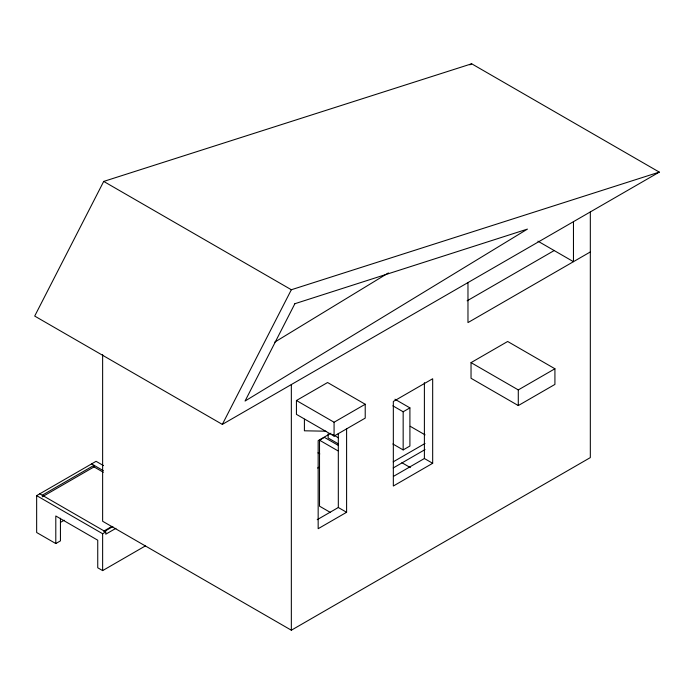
<?xml version="1.0" encoding="UTF-8"?>
<svg xmlns="http://www.w3.org/2000/svg" width="694" height="694" viewBox="0 0 694 694"><rect width="100%" height="100%" fill="white"/><g stroke="black" fill="none" stroke-linecap="round" stroke-linejoin="round"><path stroke-width="1.04" d="M103.71 181.42L34.7 316.074L222.332 424.398L659.3 172.112L471.668 63.787L103.71 181.42L291.341 289.745L659.3 172.112M222.332 424.398L291.341 289.745M274.737 342.133L388.406 272.924M469.812 64.863L471.668 63.787M60.439 518.236L60.439 540.878L55.798 543.558L36.652 532.506L36.652 495.629L96.067 461.319L103.501 465.613M42.23 495.23L94.037 465.318L94.037 466.906L42.23 496.817M60.439 522.4L64.186 520.24M467.123 300.814L554.376 250.439M296.433 400.507L327.577 382.524L365.218 404.255L365.218 418.118L334.074 436.092L296.433 414.361L296.433 400.507L334.074 422.238L365.218 404.255M103.632 531.196L111.96 526.39M104.56 531.361L112.888 526.555M590.325 251.948L467.973 322.589L467.973 282.571M36.652 495.629L102.634 533.721L105.766 531.916L105.766 534.198L115.941 528.325M331.003 433.203L318.164 440.621L318.164 528.698L346.601 512.285L346.601 428.502M330.561 512.545L319.518 506.169L319.518 440.196L324.428 437.367L338.23 445.34M55.798 543.558L55.798 515.98L97.741 540.201L97.741 567.779L102.634 570.607L145.341 545.944M471.035 362.632L507.661 341.483L554.922 368.766L554.922 384.415L518.288 405.565L471.035 378.282L471.035 362.632L518.288 389.915L554.922 368.766M392.865 405.825L403.162 411.768L409.911 407.872L409.911 446.025L403.162 449.92L392.865 443.978M317.626 468.034L319.492 466.958M393.203 461.848L425.023 443.483M393.203 467.973L425.023 449.599M317.219 519.685L338.316 507.505L346.601 512.285M393.481 476.37L424.39 458.517L432.674 463.297L432.674 378.751L393.333 401.462L393.333 486.017L432.674 463.297M102.634 354.608L102.634 521.263L291.341 630.213L590.325 457.598L590.325 211.939M325.911 431.2L304.406 430.801L304.406 419.228M537.928 241.165L573.461 261.681L573.461 221.672M394.929 399.224L409.911 407.872M410.215 426.29L425.075 434.869M401.895 462.707L410.336 467.583M332.773 434.531L338.342 437.749M338.342 443.865L328.123 437.966L328.123 433.889M319.518 440.196L337.926 450.822M317.939 452.861L319.813 453.945M91.591 463.904L103.345 470.688M94.037 466.906L103.345 472.276M39.784 493.816L105.766 531.916M518.288 389.915L518.288 405.565M424.39 382.637L424.39 458.517M403.162 411.768L403.162 449.92M338.316 433.386L338.316 507.505M334.074 422.238L334.074 436.092M291.341 384.554L291.341 630.213M102.634 533.721L102.634 570.607M294.872 303.712L245.06 401.037L527.449 229.098L294.872 303.712"/></g></svg>
